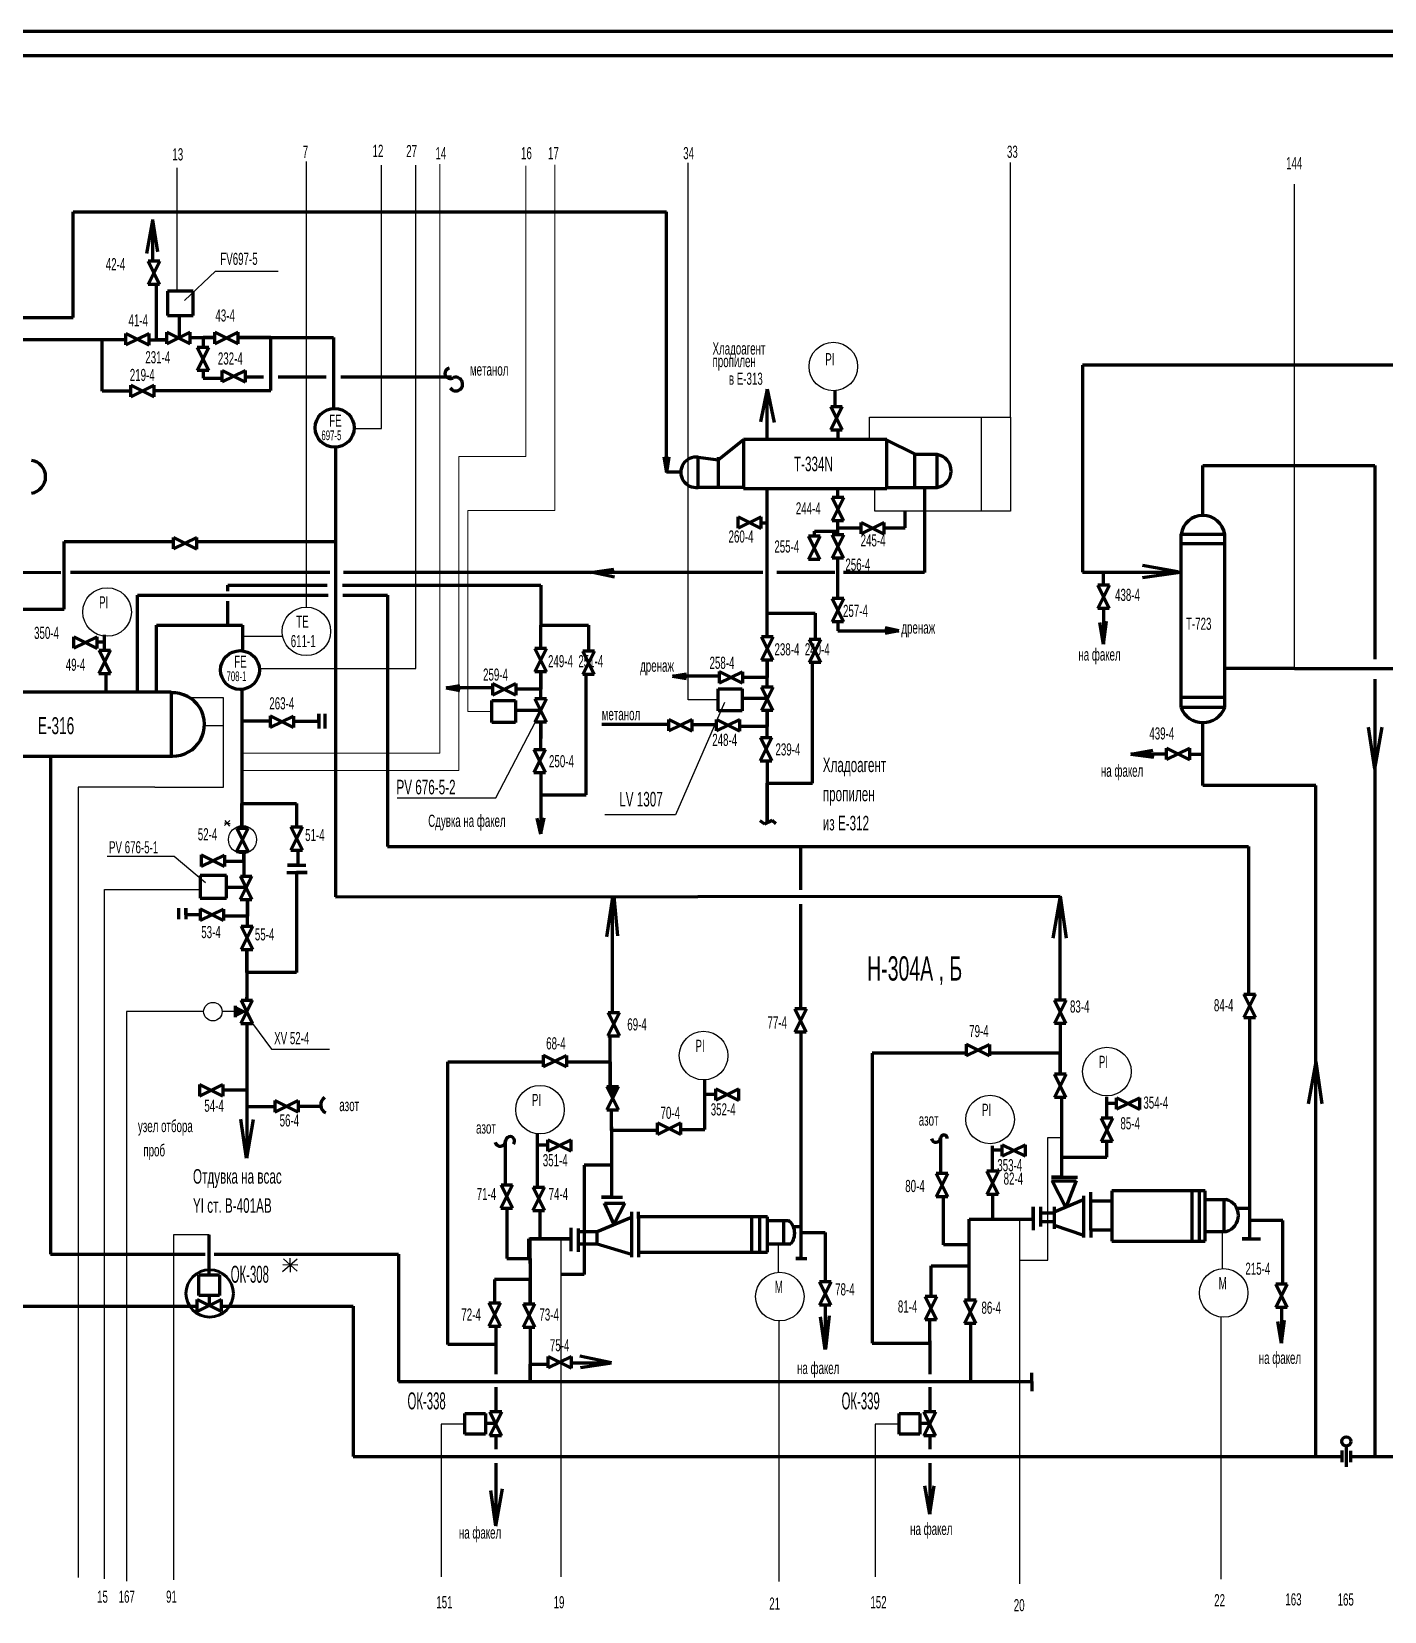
# Model space of a CAD drawing. Extents: x 0 to 3219, y 0 to 555.
# Drawn here: x 267.3 to 545.9, y 229.6 to 555 of the extents above; entities that cross this region are included whole.
import ezdxf

# ---------------------------------------------------------------- set-up
doc = ezdxf.new("R2010")
doc.units = 0
doc.header["$MEASUREMENT"] = 0
doc.layers.add('1', color=7, linetype='CONTINUOUS')
doc.layers.add('2', color=7, linetype='CONTINUOUS')
doc.styles.add('стиль1', font='MDM_Win.shx', dxfattribs={"width": 0.5})

msp = doc.modelspace()

# ---------------------------------------------------------------- hatches: boundary and pattern name
at = {"layer": '2', "lineweight": 80}
for points in [[(311.66, 353.15), (309.29, 354.34), (309.29, 351.99)], [(386.98, 335.39), (388.16, 337.76), (385.81, 337.76)]]:
    msp.add_hatch(color=0, dxfattribs=at).paths.add_polyline_path(points)

# ---------------------------------------------------------------- linework, layer by layer
at = {"layer": '1', "color": 0, "lineweight": 80}
for p, q in [((291.3, 507.7), (293.65, 502.9)), ((293.7, 507.7), (291.3, 507.7)), ((291.3, 502.9), (293.7, 507.7)), ((293.65, 502.9), (291.3, 502.9)), ((286.69, 490.49), (286.69, 492.85)), ((291.49, 492.85), (286.69, 490.49)), ((286.69, 492.85), (291.49, 490.45)), ((291.49, 490.45), (291.49, 492.85)), ((295.16, 490.72), (295.16, 493.07)), ((299.96, 493.07), (295.16, 490.72)), ((295.16, 493.07), (299.96, 490.67)), ((299.96, 490.67), (299.96, 493.07)), ((305.04, 490.72), (305.04, 493.07)), ((309.84, 493.07), (305.04, 490.72)), ((305.04, 493.07), (309.84, 490.67)), ((309.84, 490.67), (309.84, 493.07)), ((301.43, 489.97), (303.78, 485.17)), ((303.83, 489.97), (301.43, 489.97)), ((301.43, 485.17), (303.83, 489.97)), ((303.78, 485.17), (301.43, 485.17)), ((306.56, 482.87), (306.56, 485.22)), ((311.36, 485.22), (306.56, 482.87)), ((306.56, 485.22), (311.36, 482.82)), ((311.36, 482.82), (311.36, 485.22)), ((287.72, 479.8), (287.72, 482.15)), ((292.52, 482.15), (287.72, 479.8)), ((287.72, 482.15), (292.52, 479.75)), ((292.52, 479.75), (292.52, 482.15)), ((434.28, 477.79), (431.88, 472.99)), ((431.93, 477.79), (434.28, 477.79)), ((434.28, 472.99), (431.93, 477.79)), ((431.88, 472.99), (434.28, 472.99)), ((432.17, 459.04), (434.52, 454.24)), ((434.57, 459.04), (432.17, 459.04)), ((432.17, 454.24), (434.57, 459.04)), ((412.8, 452.7), (412.8, 455.05)), ((417.6, 455.05), (412.8, 452.7)), ((412.8, 455.05), (417.6, 452.65)), ((417.6, 452.65), (417.6, 455.05)), ((434.52, 454.24), (432.17, 454.24)), ((438.13, 451.53), (438.13, 453.88)), ((296.56, 448.46), (296.56, 450.82)), ((301.36, 450.82), (296.56, 448.46)), ((296.56, 450.82), (301.36, 448.42)), ((301.36, 448.42), (301.36, 450.82)), ((427.33, 451.07), (429.68, 446.27)), ((429.73, 451.07), (427.33, 451.07)), ((427.33, 446.27), (429.73, 451.07)), ((432.17, 451.35), (434.52, 446.55)), ((434.57, 451.35), (432.17, 451.35)), ((432.17, 446.55), (434.57, 451.35)), ((429.68, 446.27), (427.33, 446.27)), ((434.52, 446.55), (432.17, 446.55)), ((432.17, 438.25), (434.52, 433.45)), ((434.57, 438.25), (432.17, 438.25)), ((432.17, 433.45), (434.57, 438.25)), ((434.52, 433.45), (432.17, 433.45)), ((275.99, 428), (275.99, 430.36)), ((280.79, 430.36), (275.99, 428)), ((275.99, 430.36), (280.79, 427.96)), ((280.79, 427.96), (280.79, 430.36)), ((417.62, 430.34), (419.98, 425.54)), ((420.02, 430.34), (417.62, 430.34)), ((417.62, 425.54), (420.02, 430.34)), ((427.48, 429.83), (429.83, 425.03)), ((429.88, 429.83), (427.48, 429.83)), ((427.48, 425.03), (429.88, 429.83)), ((283.54, 427.61), (281.14, 422.81)), ((281.19, 427.61), (283.54, 427.61)), ((283.54, 422.81), (281.19, 427.61)), ((370.98, 427.92), (373.33, 423.12)), ((373.38, 427.92), (370.98, 427.92)), ((370.98, 423.12), (373.38, 427.92)), ((380.83, 427.4), (383.18, 422.6)), ((383.23, 427.4), (380.83, 427.4)), ((380.83, 422.6), (383.23, 427.4)), ((373.33, 423.12), (370.98, 423.12)), ((408.9, 423.18), (408.9, 420.78)), ((413.7, 420.78), (408.9, 423.18)), ((408.9, 420.78), (413.7, 423.13)), ((413.7, 423.13), (413.7, 420.78)), ((419.98, 425.54), (417.62, 425.54)), ((429.83, 425.03), (427.48, 425.03)), ((281.14, 422.81), (283.54, 422.81)), ((362.26, 420.75), (362.26, 418.35)), ((367.06, 418.35), (362.26, 420.75)), ((362.26, 418.35), (367.06, 420.7)), ((367.06, 420.7), (367.06, 418.35)), ((383.18, 422.6), (380.83, 422.6)), ((417.62, 419.97), (419.98, 415.17)), ((420.02, 419.97), (417.62, 419.97)), ((417.62, 415.17), (420.02, 419.97)), ((370.98, 417.55), (373.33, 412.75)), ((373.38, 417.55), (370.98, 417.55)), ((370.98, 412.75), (373.38, 417.55)), ((316.44, 414.06), (316.44, 411.66)), ((321.24, 411.66), (316.44, 414.06)), ((316.44, 411.66), (321.24, 414.01)), ((321.24, 414.01), (321.24, 411.66)), ((398.53, 410.98), (398.53, 413.33)), ((403.33, 413.33), (398.53, 410.98)), ((398.53, 413.33), (403.33, 410.93)), ((403.33, 410.93), (403.33, 413.33)), ((408.39, 410.98), (408.39, 413.33)), ((413.19, 413.33), (408.39, 410.98)), ((408.39, 413.33), (413.19, 410.93)), ((413.19, 410.93), (413.19, 413.33)), ((419.98, 415.17), (417.62, 415.17)), ((373.33, 412.75), (370.98, 412.75)), ((373.12, 407.17), (370.72, 402.37)), ((370.77, 407.17), (373.12, 407.17)), ((373.12, 402.37), (370.77, 407.17)), ((419.76, 409.6), (417.36, 404.8)), ((417.41, 409.6), (419.76, 409.6)), ((419.76, 404.8), (417.41, 409.6)), ((417.36, 404.8), (419.76, 404.8)), ((370.72, 402.37), (373.12, 402.37)), ((311.93, 390.95), (309.53, 386.15)), ((309.58, 390.95), (311.93, 390.95)), ((311.93, 386.15), (309.58, 390.95)), ((323.08, 391.2), (320.68, 386.4)), ((320.72, 391.2), (323.08, 391.2)), ((323.08, 386.4), (320.72, 391.2)), ((302.25, 385.44), (302.25, 383.04)), ((307.05, 383.04), (302.25, 385.44)), ((302.25, 383.04), (307.05, 385.39)), ((307.05, 385.39), (307.05, 383.04)), ((309.53, 386.15), (311.93, 386.15)), ((320.68, 386.4), (323.08, 386.4)), ((312.69, 381.07), (310.29, 376.27)), ((310.34, 381.07), (312.69, 381.07)), ((312.69, 376.27), (310.34, 381.07)), ((302, 374.3), (302, 371.9)), ((306.8, 371.9), (302, 374.3)), ((302, 371.9), (306.8, 374.25)), ((306.8, 374.25), (306.8, 371.9)), ((310.29, 376.27), (312.69, 376.27)), ((312.84, 370.72), (310.44, 365.92)), ((310.49, 370.72), (312.84, 370.72)), ((312.84, 365.92), (310.49, 370.72)), ((310.44, 365.92), (312.84, 365.92)), ((312.81, 355.52), (310.41, 350.72)), ((310.46, 355.52), (312.81, 355.52)), ((312.81, 350.72), (310.46, 355.52)), ((309.29, 351.99), (309.29, 354.34)), ((388.42, 352.96), (386.02, 348.16)), ((386.06, 352.96), (388.42, 352.96)), ((388.42, 348.16), (386.06, 352.96)), ((424.51, 353.72), (426.86, 348.92)), ((426.91, 353.72), (424.51, 353.72)), ((424.51, 348.92), (426.91, 353.72)), ((310.41, 350.72), (312.81, 350.72)), ((386.02, 348.16), (388.42, 348.16)), ((426.86, 348.92), (424.51, 348.92)), ((372.66, 344.16), (372.66, 341.76)), ((377.46, 341.76), (372.66, 344.16)), ((372.66, 341.76), (377.46, 344.11)), ((377.46, 344.11), (377.46, 341.76)), ((301.87, 338.15), (301.87, 335.75)), ((306.67, 335.75), (301.87, 338.15)), ((301.87, 335.75), (306.67, 338.11)), ((306.67, 338.11), (306.67, 335.75)), ((388.16, 337.76), (385.76, 332.96)), ((385.81, 337.76), (388.16, 337.76)), ((388.16, 332.96), (385.81, 337.76)), ((408.2, 334.89), (408.2, 337.24)), ((413, 337.24), (408.2, 334.89)), ((408.2, 337.24), (413, 334.84)), ((413, 334.84), (413, 337.24)), ((317.39, 334.88), (317.39, 332.48)), ((322.19, 332.48), (317.39, 334.88)), ((317.39, 332.48), (322.19, 334.83)), ((322.19, 334.83), (322.19, 332.48)), ((385.76, 332.96), (388.16, 332.96)), ((396.21, 327.88), (396.21, 330.23)), ((401.01, 330.23), (396.21, 327.88)), ((396.21, 330.23), (401.01, 327.83)), ((401.01, 327.83), (401.01, 330.23)), ((373.62, 324.42), (373.62, 326.78)), ((378.42, 326.78), (373.62, 324.42)), ((373.62, 326.78), (378.42, 324.38)), ((378.42, 324.38), (378.42, 326.78)), ((366.38, 317.5), (363.98, 312.7)), ((364.03, 317.5), (366.38, 317.5)), ((366.38, 312.7), (364.03, 317.5)), ((372.97, 316.99), (370.57, 312.19)), ((370.62, 316.99), (372.97, 316.99)), ((372.97, 312.19), (370.62, 316.99)), ((363.98, 312.7), (366.38, 312.7)), ((370.57, 312.19), (372.97, 312.19)), ((429.58, 297.49), (431.93, 292.69)), ((431.98, 297.49), (429.58, 297.49)), ((429.58, 292.69), (431.98, 297.49)), ((301.41, 291.41), (301.41, 293.86)), ((306.41, 293.86), (301.41, 291.41)), ((301.41, 293.86), (306.41, 291.36)), ((306.41, 291.36), (306.41, 293.86)), ((363.85, 293.19), (361.45, 288.39)), ((361.5, 293.19), (363.85, 293.19)), ((363.85, 288.39), (361.5, 293.19)), ((370.94, 292.94), (368.54, 288.14)), ((368.59, 292.94), (370.94, 292.94)), ((370.94, 288.14), (368.59, 292.94)), ((431.93, 292.69), (429.58, 292.69)), ((361.45, 288.39), (363.85, 288.39)), ((368.54, 288.14), (370.94, 288.14)), ((373.67, 279.76), (373.67, 282.11)), ((378.47, 282.11), (373.67, 279.76)), ((373.67, 282.11), (378.47, 279.71)), ((378.47, 279.71), (378.47, 282.11)), ((361.65, 270.76), (364.1, 265.76)), ((364.15, 270.76), (361.65, 270.76)), ((361.65, 265.76), (364.15, 270.76)), ((364.1, 265.76), (361.65, 265.76))]:
    msp.add_line(p, q, dxfattribs=at)
at = {"layer": '1', "lineweight": 80}
for p, q in [((442.93, 453.88), (438.13, 451.53)), ((438.13, 453.88), (442.93, 451.48)), ((442.93, 451.48), (442.93, 453.88)), ((486.88, 440.97), (489.23, 436.17)), ((489.28, 440.97), (486.88, 440.97)), ((486.88, 436.17), (489.28, 440.97)), ((489.23, 436.17), (486.88, 436.17)), ((501.07, 405.06), (501.07, 407.41)), ((505.87, 407.41), (501.07, 405.06)), ((501.07, 407.41), (505.87, 405.01)), ((505.87, 405.01), (505.87, 407.41)), ((477.95, 355.49), (480.3, 350.69)), ((480.35, 355.49), (477.95, 355.49)), ((477.95, 350.69), (480.35, 355.49)), ((519.35, 356.76), (516.95, 351.96)), ((517, 356.76), (519.35, 356.76)), ((519.35, 351.96), (517, 356.76)), ((516.95, 351.96), (519.35, 351.96)), ((480.3, 350.69), (477.95, 350.69)), ((459.78, 346.44), (459.78, 344.04)), ((464.58, 344.04), (459.78, 346.44)), ((459.78, 344.04), (464.58, 346.39)), ((464.58, 346.39), (464.58, 344.04)), ((477.95, 340.29), (480.3, 335.49)), ((480.35, 340.29), (477.95, 340.29)), ((477.95, 335.49), (480.35, 340.29)), ((480.3, 335.49), (477.95, 335.49)), ((490.78, 333.03), (490.78, 335.38)), ((495.58, 335.38), (490.78, 333.03)), ((490.78, 335.38), (495.58, 332.98)), ((495.58, 332.98), (495.58, 335.38)), ((487.57, 331.18), (489.92, 326.38)), ((489.97, 331.18), (487.57, 331.18)), ((487.57, 326.38), (489.97, 331.18)), ((467.22, 323.4), (467.22, 325.75)), ((472.02, 325.75), (467.22, 323.4)), ((467.22, 325.75), (472.02, 323.35)), ((472.02, 323.35), (472.02, 325.75)), ((489.92, 326.38), (487.57, 326.38)), ((453.64, 319.78), (455.99, 314.98)), ((456.04, 319.78), (453.64, 319.78)), ((453.64, 314.98), (456.04, 319.78)), ((464.02, 320.29), (466.37, 315.49)), ((466.42, 320.29), (464.02, 320.29)), ((464.02, 315.49), (466.42, 320.29)), ((455.99, 314.98), (453.64, 314.98)), ((466.37, 315.49), (464.02, 315.49)), ((523.53, 296.99), (525.89, 292.19)), ((525.93, 296.99), (523.53, 296.99)), ((523.53, 292.19), (525.93, 296.99)), ((451.36, 294.46), (453.71, 289.66)), ((453.76, 294.46), (451.36, 294.46)), ((451.36, 289.66), (453.76, 294.46)), ((459.46, 293.7), (461.81, 288.9)), ((461.86, 293.7), (459.46, 293.7)), ((459.46, 288.9), (461.86, 293.7)), ((453.71, 289.66), (451.36, 289.66)), ((525.89, 292.19), (523.53, 292.19)), ((461.81, 288.9), (459.46, 288.9)), ((451.05, 270.76), (453.5, 265.76)), ((453.55, 270.76), (451.05, 270.76)), ((451.05, 265.76), (453.55, 270.76)), ((453.5, 265.76), (451.05, 265.76)), ((537.16, 262.76), (537.16, 260.36)), ((538.93, 262.71), (538.93, 260.36))]:
    msp.add_line(p, q, dxfattribs=at)
at = {"layer": '2', "lineweight": 80}
for p, q in [((2477.32, 555), (0, 555)), ((2473.11, 550), (20, 550)), ((597.64, 486.32), (483.76, 486.32)), ((483.76, 486.32), (483.76, 443.74)), ((443.45, 470.98), (413.9, 470.98)), ((443.19, 470.98), (449.42, 467.87)), ((443.45, 460.87), (443.45, 470.98)), ((453.82, 467.87), (449.16, 467.87)), ((449.16, 467.87), (449.16, 461.39)), ((453.82, 461.13), (453.82, 467.87)), ((508.54, 455.33), (508.54, 465.66)), ((508.54, 465.66), (543.93, 465.66)), ((413.9, 460.87), (443.45, 460.87)), ((443.45, 461.13), (453.82, 461.13)), ((451.23, 461.13), (451.23, 443.57)), ((447.23, 452.8), (447.23, 456.24)), ((443.11, 452.8), (447.23, 452.8)), ((504.05, 415.77), (504.05, 451.46)), ((504.05, 451.46), (513.02, 451.46)), ((504.05, 449.54), (513.02, 449.54)), ((513.02, 451.46), (513.02, 415.77)), ((451.23, 443.57), (434.54, 443.57)), ((483.76, 443.74), (483.76, 443.64)), ((483.76, 443.64), (504.05, 443.64)), ((488.08, 440.97), (488.08, 443.64)), ((503.39, 443.75), (496.12, 445.04)), ((503.39, 443.54), (496.12, 442.47)), ((488.08, 436.17), (488.08, 428.82)), ((488.08, 428.82), (487.32, 433.32)), ((488.08, 428.82), (488.71, 433.57)), ((433.35, 431.59), (445.95, 431.59)), ((445.95, 431.59), (443.11, 432.18)), ((445.95, 431.59), (443.11, 431)), ((527.41, 423.83), (513.02, 423.83)), ((527.41, 423.83), (615.24, 423.83)), ((543.93, 421.61), (543.93, 261.54)), ((504.05, 417.91), (512.81, 417.91)), ((513.02, 415.77), (504.05, 415.77)), ((508.54, 399.74), (508.54, 412.68)), ((493.72, 406.21), (498.22, 406.97)), ((493.72, 406.21), (498.47, 405.58)), ((501.07, 406.21), (493.72, 406.21)), ((505.87, 406.21), (508.54, 406.21)), ((531.77, 399.74), (508.54, 399.74)), ((531.77, 261.54), (531.77, 399.74)), ((340.62, 387.15), (517.9, 387.15)), ((517.9, 387.15), (517.9, 356.76)), ((329.9, 376.77), (479.15, 376.9)), ((479.15, 376.9), (477.63, 368.29)), ((479.15, 376.9), (480.41, 368.29)), ((479.15, 355.49), (479.15, 376.77)), ((518.15, 351.96), (518.15, 306.36)), ((479.15, 350.69), (479.15, 340.55)), ((459.78, 344.61), (440.4, 344.61)), ((440.4, 344.61), (440.4, 284.84)), ((479.15, 344.61), (464.46, 344.61)), ((479.15, 340.55), (479.15, 344.61)), ((531.77, 342.8), (530.25, 334.19)), ((531.77, 342.8), (533.04, 334.19)), ((479.4, 335.49), (479.4, 319.03)), ((488.77, 331.18), (488.77, 335.62)), ((454.58, 319.78), (454.58, 327.13)), ((465.22, 320.29), (465.22, 325.48)), ((488.77, 323.21), (488.77, 326.24)), ((479.4, 323.21), (488.77, 323.21)), ((479.4, 319.03), (477.38, 319.03)), ((477.38, 319.03), (482.69, 319.03)), ((477.38, 318.27), (482.44, 318.27)), ((480.29, 312.82), (477.5, 318.27)), ((482.44, 318.27), (480.29, 312.82)), ((485.48, 314.21), (485.48, 315.99)), ((509.03, 316.24), (489.79, 316.24)), ((489.79, 316.24), (489.79, 305.86)), ((506.25, 316.24), (506.25, 305.86)), ((507.77, 316.24), (507.77, 306.11)), ((509.03, 305.86), (509.03, 316.24)), ((455.09, 305.1), (455.09, 314.97)), ((465.22, 315.49), (465.22, 310.42)), ((473.58, 310.42), (473.58, 312.95)), ((473.58, 312.95), (473.58, 308.14)), ((475.1, 312.95), (475.1, 308.9)), ((477.88, 311.94), (483.96, 314.47)), ((477.88, 312.95), (477.88, 308.39)), ((483.96, 315.23), (483.96, 306.62)), ((485.48, 308.14), (485.48, 314.21)), ((485.48, 314.21), (489.79, 314.21)), ((489.79, 314.21), (489.79, 308.14)), ((509.03, 314.47), (513.34, 314.47)), ((512.83, 314.47), (512.83, 307.63)), ((515.53, 312.65), (518.4, 312.65)), ((460.41, 293.7), (460.41, 310.42)), ((460.41, 310.42), (473.58, 310.42)), ((475.1, 311.68), (477.88, 311.68)), ((475.1, 309.91), (477.88, 309.91)), ((477.88, 309.15), (483.96, 307.12)), ((524.99, 310.16), (518.15, 310.16)), ((524.99, 296.99), (524.99, 310.16)), ((485.48, 308.14), (485.48, 306.62)), ((489.79, 308.14), (485.48, 308.14)), ((489.79, 305.86), (509.03, 305.86)), ((509.03, 307.88), (513.34, 307.88)), ((518.15, 306.36), (516.63, 306.36)), ((516.63, 306.36), (520.43, 306.36)), ((460.41, 305.1), (455.09, 305.1)), ((452.56, 294.46), (452.56, 300.79)), ((452.56, 300.79), (460.41, 300.79)), ((452.3, 284.84), (452.3, 289.65)), ((524.73, 292.19), (524.73, 284.84)), ((524.73, 284.84), (525.37, 289.59)), ((460.66, 288.9), (460.66, 277.24)), ((524.73, 284.84), (523.97, 289.33)), ((440.4, 284.84), (452.3, 284.84)), ((452.3, 285.34), (452.3, 278.49)), ((342.9, 276.99), (473.32, 276.99)), ((473.32, 276.99), (473.32, 278.76)), ((473.32, 276.99), (473.32, 274.96)), ((452.3, 275.78), (452.3, 270.76)), ((445.96, 266.1), (445.96, 270.35)), ((445.96, 270.35), (450.21, 270.35)), ((450.21, 270.35), (450.21, 266.1)), ((452.34, 268.33), (450.21, 268.33)), ((450.21, 266.1), (445.96, 266.1)), ((452.29, 265.76), (452.29, 265.63)), ((452.29, 265.63), (452.29, 263.04)), ((538.07, 263.69), (538.07, 259.39)), ((333.53, 261.54), (537.16, 261.54)), ((538.93, 261.54), (551.58, 261.54)), ((452.29, 260.14), (452.3, 256.03)), ((452.3, 249.68), (451.29, 255.5)), ((452.3, 256.03), (452.3, 249.68)), ((452.3, 249.81), (453.19, 255.5))]:
    msp.add_line(p, q, dxfattribs=at)
at = {"layer": '2', "color": 0, "lineweight": 30}
for p, q in [((323.9, 436.47), (323.9, 528.22)), ((339.35, 473.22), (339.35, 527.46)), ((346.44, 423.81), (346.44, 527.46)), ((402.56, 417.38), (402.56, 527.98)), ((297.31, 501.53), (297.31, 526.95)), ((298.83, 499.6), (305.16, 505.68)), ((305.16, 505.68), (318.08, 505.68)), ((439.87, 470.98), (439.87, 475.61)), ((333.72, 473.22), (339.35, 473.22)), ((310.73, 430.46), (319.09, 430.46)), ((314.21, 423.81), (346.44, 423.81)), ((306.81, 417.8), (299.84, 417.8)), ((306.81, 399.41), (306.81, 417.8)), ((410.01, 416.79), (399.9, 393.71)), ((404.52, 417.38), (402.56, 417.38)), ((408.71, 417.38), (404.52, 417.38)), ((303.01, 412.1), (306.81, 412.1)), ((362.92, 397.22), (371.16, 413)), ((292.72, 399.41), (276.9, 399.41)), ((276.9, 399.41), (276.9, 236.6)), ((292.72, 399.41), (306.81, 399.41)), ((342.57, 397.22), (362.92, 397.22)), ((399.9, 393.71), (385.38, 393.71)), ((307.04, 392.01), (308.2, 391.9)), ((307.07, 391.47), (308.16, 392.5)), ((307.1, 392.5), (308.07, 391.37)), ((296.68, 385.13), (282.88, 385.13)), ((303.14, 379.68), (296.68, 385.13)), ((282.34, 375.63), (282.34, 378.29)), ((282.34, 378.29), (302.12, 378.29)), ((282.34, 236.34), (282.34, 375.82)), ((296.56, 307.15), (296.56, 236.15)), ((303.88, 307.15), (296.56, 307.15)), ((376.33, 306.11), (376.33, 236.72)), ((421.14, 299.45), (421.14, 305.22)), ((421.19, 289.47), (421.19, 235.79)), ((356.56, 268.22), (351.65, 268.22)), ((351.65, 268.22), (351.65, 236.72))]:
    msp.add_line(p, q, dxfattribs=at)
at = {"layer": '2', "color": 0, "lineweight": 15}
for p, q in [((351.38, 406.4), (351.38, 527.71)), ((357.15, 414.95), (357.15, 456.35)), ((362.07, 414.95), (357.15, 414.95)), ((310.58, 406.4), (351.38, 406.4))]:
    msp.add_line(p, q, dxfattribs=at)
at = {"layer": '2', "color": 0, "linetype": 'Continuous', "lineweight": 15}
for p, q in [((369.09, 467.46), (369.09, 527.35)), ((375.06, 456.35), (375.06, 527.56)), ((355.3, 402.84), (355.3, 467.46)), ((355.3, 467.46), (369.09, 467.46)), ((357.15, 456.35), (375.06, 456.35)), ((310.58, 402.84), (355.3, 402.84))]:
    msp.add_line(p, q, dxfattribs=at)
at = {"layer": '2', "lineweight": 30}
for p, q in [((468.93, 475.61), (468.93, 528.02)), ((527.41, 423.83), (527.41, 523.58)), ((439.87, 475.61), (468.93, 475.61)), ((462.95, 456.24), (462.95, 475.61)), ((468.93, 475.61), (468.93, 456.24)), ((441.01, 456.24), (441.01, 460.87)), ((468.93, 456.24), (441.01, 456.24)), ((302.74, 353.15), (286.82, 353.15)), ((286.82, 353.15), (286.82, 235.88)), ((311.62, 353.15), (306.54, 353.15)), ((312.81, 350.72), (316.69, 345.4)), ((316.69, 345.4), (328.69, 345.4)), ((476.62, 301.93), (476.62, 327.26)), ((476.62, 327.26), (479.4, 327.26)), ((470.79, 310.42), (470.79, 235.33)), ((512.59, 300.21), (512.59, 307.76)), ((470.79, 301.93), (476.62, 301.93)), ((512.25, 290.26), (512.25, 236.25)), ((445.96, 268.22), (441.05, 268.22)), ((441.05, 268.22), (441.05, 236.72))]:
    msp.add_line(p, q, dxfattribs=at)
at = {"layer": '2', "color": 0, "lineweight": 80}
for p, q in [((275.85, 496.11), (275.85, 517.9)), ((275.85, 517.9), (398.08, 517.9)), ((398.08, 464.24), (398.08, 517.9)), ((292.23, 516.11), (290.96, 509.27)), ((292.23, 516.17), (293.24, 509.65)), ((292.25, 507.7), (292.25, 516.31)), ((293.01, 491.49), (293.01, 502.64)), ((300.6, 501.53), (295.28, 501.53)), ((295.28, 501.53), (295.28, 496.53)), ((300.6, 496.53), (300.6, 501.53)), ((212.34, 496.11), (275.85, 496.11)), ((295.28, 496.53), (300.6, 496.53)), ((297.69, 496.53), (297.69, 491.84)), ((177.34, 491.58), (286.75, 491.58)), ((281.83, 480.95), (281.83, 491.32)), ((291.49, 491.49), (295.28, 491.49)), ((295.28, 491.49), (293.01, 491.49)), ((299.96, 492), (305.16, 492)), ((305.16, 492), (302.63, 492)), ((302.63, 492), (302.63, 489.97)), ((316.56, 492), (309.72, 492)), ((309.72, 492), (329.47, 492)), ((316.56, 481.11), (316.56, 492)), ((329.47, 492), (329.47, 477.38)), ((302.63, 485.17), (302.63, 483.64)), ((302.63, 483.64), (306.68, 483.64)), ((311.36, 483.9), (315.06, 483.9)), ((318.06, 483.9), (327.97, 483.9)), ((330.97, 483.9), (353.79, 483.9)), ((287.72, 480.95), (281.83, 480.95)), ((292.52, 481.11), (316.56, 481.11)), ((418.82, 481.35), (417.4, 474.61)), ((418.82, 481.35), (420.25, 474.48)), ((418.82, 470.98), (418.82, 481.35)), ((432.82, 477.79), (432.82, 481.1)), ((433.34, 472.99), (433.34, 470.98)), ((329.9, 469.39), (329.9, 376.77)), ((408.71, 466.81), (413.9, 470.98)), ((413.9, 470.98), (413.9, 460.87)), ((398.14, 464.17), (397.56, 467.41)), ((398.14, 464.17), (398.64, 467.41)), ((404.56, 461.13), (404.56, 467.35)), ((404.56, 467.35), (408.71, 466.81)), ((408.71, 467.35), (408.71, 460.87)), ((543.93, 465.66), (543.93, 425.76)), ((401.02, 464.24), (398.08, 464.24)), ((413.9, 461.13), (404.56, 461.13)), ((418.82, 435.2), (418.82, 460.87)), ((433.37, 459.04), (433.37, 460.87)), ((417.6, 453.85), (418.82, 453.85)), ((433.37, 451.35), (433.37, 454.24)), ((433.37, 452.8), (438.2, 452.8)), ((274.01, 449.97), (296.23, 449.97)), ((274.01, 440.58), (274.01, 449.97)), ((301.36, 449.97), (329.9, 449.97)), ((428.58, 451.02), (428.58, 452.1)), ((428.58, 452.1), (433.39, 452.1)), ((433.37, 438.25), (433.37, 446.55)), ((273.34, 443.51), (264.72, 443.57)), ((328.72, 443.57), (275.34, 443.61)), ((417.92, 443.57), (331.57, 443.57)), ((382.43, 443.58), (387.2, 444.3)), ((383.15, 443.58), (387.34, 442.71)), ((432.72, 443.57), (420.77, 443.57)), ((274.01, 436.01), (274.01, 440.58)), ((307.74, 441), (328.18, 441)), ((307.74, 439.75), (307.74, 441)), ((331.31, 441), (372.18, 441)), ((372.18, 441), (372.18, 432.77)), ((264.72, 436.01), (274.01, 436.01)), ((289.09, 418.99), (289.09, 438.95)), ((289.09, 438.95), (292.72, 438.95)), ((292.5, 438.95), (328.4, 438.95)), ((307.74, 432.66), (307.74, 437.66)), ((331.4, 438.95), (340.62, 438.95)), ((340.62, 438.95), (340.62, 387.15)), ((372.18, 427.92), (372.18, 432.77)), ((372.18, 432.77), (382.03, 432.77)), ((382.03, 432.77), (382.03, 427.33)), ((418.82, 430.34), (418.82, 435.2)), ((418.82, 435.2), (428.68, 435.2)), ((428.68, 435.2), (428.68, 429.76)), ((433.35, 433.45), (433.35, 431.59)), ((282.34, 427.67), (282.34, 430.79)), ((293.01, 418.99), (293.01, 432.74)), ((293.01, 432.74), (310.73, 432.74)), ((310.73, 432.74), (310.73, 427.46)), ((372.18, 417.55), (372.18, 423.18)), ((372.18, 423.18), (372.18, 419.55)), ((418.82, 419.97), (418.82, 425.61)), ((418.82, 425.61), (418.82, 421.98)), ((428.16, 400.2), (428.16, 425.09)), ((282.6, 422.75), (282.6, 418.86)), ((352.68, 419.82), (355.52, 420.31)), ((352.68, 419.82), (355.52, 419.32)), ((362.26, 419.81), (352.74, 419.81)), ((381.51, 397.77), (381.51, 422.66)), ((399.32, 422.24), (402.17, 422.73)), ((399.32, 422.24), (402.17, 421.75)), ((408.9, 422.24), (399.38, 422.24)), ((418.82, 421.98), (413.64, 421.98)), ((264.46, 418.99), (292.2, 418.99)), ((291.74, 418.99), (296.04, 418.99)), ((296.04, 418.99), (296.04, 405.64)), ((310.58, 419.51), (310.58, 390.95)), ((362.07, 417.22), (367, 417.22)), ((362.07, 412.68), (362.07, 417.22)), ((372.18, 419.55), (367, 419.55)), ((367, 417.22), (367, 412.68)), ((408.71, 419.65), (413.64, 419.65)), ((408.71, 415.11), (408.71, 419.65)), ((413.64, 419.65), (413.64, 415.11)), ((418.85, 417.63), (413.64, 417.63)), ((326.44, 412.98), (326.44, 414.5)), ((326.44, 414.5), (326.44, 411.47)), ((327.7, 414.5), (327.7, 411.47)), ((372.21, 415.2), (367, 415.2)), ((413.64, 415.11), (408.71, 415.11)), ((418.82, 409.6), (418.82, 415.24)), ((418.82, 415.24), (418.82, 411.87)), ((316.44, 412.98), (310.73, 412.98)), ((321.24, 412.98), (326.44, 412.98)), ((367, 412.68), (362.07, 412.68)), ((372.18, 407.17), (372.18, 412.81)), ((372.18, 412.81), (372.18, 409.44)), ((398.53, 412.26), (384.73, 412.26)), ((403.33, 412.26), (408.32, 412.26)), ((418.82, 411.87), (413.12, 411.87)), ((543.93, 403.15), (542.66, 411.76)), ((543.93, 403.15), (545.45, 411.76)), ((257.2, 405.77), (292.2, 405.77)), ((271.2, 405.9), (271.2, 303.23)), ((292.2, 405.77), (296.3, 405.77)), ((418.82, 404.8), (418.82, 392.17)), ((372.18, 402.37), (372.18, 389.74)), ((372.18, 397.77), (381.51, 397.77)), ((418.82, 392.17), (418.82, 400.2)), ((418.82, 400.2), (428.16, 400.2)), ((310.58, 390.95), (310.58, 396.02)), ((310.58, 396.02), (321.88, 396.02)), ((321.88, 396.02), (321.88, 391.2)), ((372.16, 389.71), (371.44, 392.99)), ((372.16, 389.81), (372.88, 393.09)), ((417.28, 392.51), (418.27, 391.82)), ((418.27, 391.82), (419.84, 392.61)), ((419.84, 392.61), (420.62, 391.92)), ((307.05, 384.11), (310.99, 384.11)), ((310.99, 384.11), (310.99, 386.14)), ((310.99, 386.14), (310.99, 381.07)), ((322.13, 386.4), (322.13, 383.35)), ((425.71, 378.27), (425.71, 387.15)), ((307.44, 381.2), (302, 381.2)), ((302, 381.2), (302, 376.52)), ((307.44, 376.52), (307.44, 381.2)), ((319.85, 381.83), (324.03, 381.83)), ((322.13, 383.35), (319.98, 383.35)), ((319.98, 383.35), (323.78, 383.35)), ((324.03, 381.83), (321.88, 381.83)), ((321.88, 381.83), (321.88, 361.19)), ((307.44, 378.8), (311.37, 378.8)), ((297.56, 374.49), (297.56, 372.21)), ((299.08, 373.1), (299.08, 374.49)), ((299.08, 374.49), (299.08, 372.21)), ((302, 376.52), (307.44, 376.52)), ((311.75, 370.69), (311.75, 376.26)), ((311.75, 376.26), (311.75, 372.84)), ((386.96, 376.64), (385.7, 368.54)), ((386.96, 352.96), (386.96, 376.77)), ((387.22, 376.9), (387.98, 368.79)), ((425.71, 353.72), (425.71, 375.27)), ((302, 373.1), (299.08, 373.1)), ((311.75, 372.84), (306.81, 372.84)), ((311.62, 361.19), (311.62, 365.88)), ((311.62, 365.88), (311.62, 355.52)), ((321.88, 361.19), (311.62, 361.19)), ((311.62, 355.52), (311.62, 356.13)), ((311.62, 350.72), (311.62, 323.07)), ((425.71, 348.92), (425.71, 302.31)), ((386.46, 337.77), (386.46, 348.15)), ((353.03, 284.58), (353.03, 342.83)), ((353.03, 342.83), (372.78, 342.83)), ((377.46, 342.83), (386.46, 342.83)), ((386.46, 342.83), (386.46, 337.77)), ((405.96, 328.9), (405.96, 339.03)), ((311.49, 336.95), (306.68, 336.95)), ((317.39, 333.55), (311.68, 333.55)), ((322.19, 333.68), (327, 333.68)), ((386.71, 328.65), (386.71, 332.7)), ((311.54, 323), (310.4, 330.98)), ((311.66, 323), (312.99, 330.93)), ((386.71, 329.41), (386.71, 314.72)), ((396.21, 328.65), (386.71, 328.65)), ((386.71, 328.65), (386.71, 314.97)), ((401.01, 328.9), (405.96, 328.9)), ((364.93, 317.5), (364.93, 326.62)), ((371.51, 316.99), (371.51, 327.89)), ((386.71, 321.56), (381.14, 321.56)), ((381.14, 321.56), (381.14, 307.88)), ((365.18, 312.7), (365.18, 302.31)), ((384.68, 314.97), (388.74, 314.97)), ((386.71, 314.97), (384.68, 314.97)), ((384.68, 314.97), (388.99, 314.97)), ((387.3, 309.32), (385.32, 313.71)), ((385.32, 313.71), (389.5, 313.71)), ((389.5, 313.71), (387.26, 309.42)), ((372.02, 306.36), (372.02, 311.94)), ((383.8, 307.88), (390.89, 310.8)), ((390.89, 311.94), (390.89, 302.57)), ((392.28, 310.54), (392.28, 311.94)), ((418.87, 310.92), (392.28, 310.92)), ((392.28, 310.92), (392.28, 303.58)), ((415.58, 310.92), (415.58, 303.58)), ((417.23, 310.92), (417.23, 303.58)), ((418.87, 303.58), (418.87, 310.92)), ((418.87, 310.16), (423.18, 310.16)), ((422.17, 310.16), (422.17, 305.35)), ((303.88, 298.95), (303.88, 307.15)), ((369.74, 302.31), (369.74, 306.36)), ((369.74, 306.36), (378.61, 306.36)), ((375.06, 306.36), (370, 306.36)), ((370, 301.3), (370, 306.36)), ((378.61, 306.36), (372.02, 306.36)), ((374.05, 306.36), (378.1, 306.36)), ((378.35, 308.64), (378.35, 303.83)), ((379.87, 308.52), (379.87, 303.7)), ((379.87, 307.88), (383.8, 307.88)), ((381.14, 307.88), (381.14, 299.02)), ((383.8, 305.35), (383.8, 307.88)), ((424.17, 308.91), (425.71, 308.91)), ((425.71, 307.63), (430.78, 307.63)), ((430.78, 307.63), (430.78, 297.25)), ((271.2, 303.23), (292.2, 303.23)), ((292.2, 303.23), (303.03, 303.23)), ((304.88, 303.23), (342.9, 303.23)), ((342.9, 303.23), (342.9, 276.99)), ((379.87, 305.35), (383.8, 305.35)), ((383.8, 305.35), (390.89, 303.2)), ((392.28, 303.58), (392.28, 302.57)), ((392.28, 303.58), (418.87, 303.58)), ((418.87, 305.35), (423.69, 305.35)), ((365.18, 302.31), (370, 302.31)), ((370, 302.31), (370, 292.69)), ((425.71, 302.31), (424.7, 302.31)), ((424.7, 302.31), (426.98, 302.31)), ((301.75, 298.95), (306, 298.95)), ((301.75, 294.7), (301.75, 298.95)), ((306, 298.95), (306, 294.7)), ((370, 298.01), (362.65, 298.01)), ((362.65, 298.01), (362.65, 292.94)), ((370, 292.69), (370, 298.01)), ((381.14, 299.02), (376.33, 299.02)), ((306, 294.7), (301.75, 294.7)), ((303.98, 292.57), (303.98, 294.7)), ((237.3, 292.47), (291.16, 292.47)), ((290.47, 292.47), (301.25, 292.47)), ((306.43, 292.47), (333.53, 292.47)), ((333.53, 292.47), (333.53, 261.54)), ((430.78, 283.57), (429.76, 290.28)), ((430.78, 292.69), (430.78, 283.57)), ((430.9, 283.7), (431.66, 290.54)), ((362.9, 288.39), (362.9, 278.49)), ((370, 288.14), (370, 276.99)), ((362.9, 284.58), (353.03, 284.58)), ((370, 276.99), (370, 280.53)), ((370, 280.53), (373.79, 280.53)), ((378.47, 280.79), (386.71, 280.79)), ((386.71, 280.79), (380.25, 282.18)), ((386.33, 280.66), (380.38, 279.77)), ((362.9, 275.78), (362.9, 270.76)), ((356.56, 266.1), (356.56, 270.35)), ((356.56, 270.35), (360.81, 270.35)), ((360.81, 270.35), (360.81, 266.1)), ((362.94, 268.33), (360.81, 268.33)), ((360.81, 266.1), (356.56, 266.1)), ((362.89, 265.76), (362.89, 265.63)), ((362.89, 265.63), (362.89, 263.04)), ((362.89, 260.14), (362.9, 256.03)), ((362.9, 247.27), (361.89, 254.49)), ((362.9, 256.03), (362.9, 247.4)), ((362.9, 247.15), (364.3, 254.87))]:
    msp.add_line(p, q, dxfattribs=at)
at = {"layer": '2', "color": 0, "linetype": 'Continuous', "lineweight": 80}
for p, q in [((280.83, 429.32), (282.34, 429.32)), ((408.15, 336.11), (406.05, 336.11)), ((373.56, 325.64), (371.46, 325.64))]:
    msp.add_line(p, q, dxfattribs=at)
at = {"layer": '2', "linetype": 'Continuous', "lineweight": 80}
for p, q in [((490.73, 334.24), (488.63, 334.24)), ((467.16, 324.62), (465.07, 324.62))]:
    msp.add_line(p, q, dxfattribs=at)
at = {"layer": '2', "color": 0, "lineweight": 25}
for p, q in [((318.96, 299.63), (321.97, 302.26)), ((319.02, 301.05), (322.11, 301)), ((319.16, 302.26), (322, 299.67)), ((320.51, 302.37), (320.53, 299.5))]:
    msp.add_line(p, q, dxfattribs=at)
at = {"layer": '2', "color": 0, "lineweight": 30}
for centre, radius in [((432.43, 486.02), 5), ((282.86, 435.45), 5), ((323.9, 431.47), 5), ((310.75, 388.57), 2.88), ((405.7, 344.1), 5), ((372.02, 332.96), 5), ((421.41, 294.46), 5)]:
    msp.add_circle(centre, radius, dxfattribs=at)
at = {"layer": '2', "color": 0, "lineweight": 80}
for centre in [(329.73, 473.39), (310.23, 423.5)]:
    msp.add_circle(centre, 4, dxfattribs=at)
at = {"layer": '2', "lineweight": 30}
for centre, radius in [((304.64, 353.15), 1.9), ((488.77, 340.81), 5), ((464.71, 330.93), 5), ((512.83, 295.22), 5)]:
    msp.add_circle(centre, radius, dxfattribs=at)
at = {"layer": '2', "color": 0, "lineweight": 60}
msp.add_circle((303.98, 295.11), 4.88, dxfattribs=at)
at = {"layer": '2', "lineweight": 80}
msp.add_circle((538.07, 264.63), 0.943, dxfattribs=at)
at = {"layer": '2', "color": 0, "lineweight": 80}
for centre, radius, start, end in [((353.53, 484.61), 1.09, 103.4314, 297.6812), ((354.69, 482.4), 1.4, 214.2476, 117.6823), ((266.79, 463.32), 3.41, 278.7461, 81.2539), ((404.16, 464.24), 3.14, 82.5135, 277.4865), ((296.38, 412.29), 6.53, 269.252, 92.9729), ((328.71, 333.94), 1.85, 125.3476, 243.7997), ((363.83, 326.54), 1.1, 195.4172, 358.0029), ((365.86, 326.47), 0.933, 319.9228, 178.0025), ((421.11, 307.51), 3.36, 320.0039, 52.0146)]:
    msp.add_arc(centre, radius, start, end, dxfattribs=at)
at = {"layer": '2', "lineweight": 80}
for centre, radius, start, end in [((453.3, 464.5), 3.41, 278.7461, 81.2539), ((508.54, 450.79), 4.54, 8.501, 171.499), ((508.54, 417.48), 4.8, 200.8547, 339.1453), ((453.56, 327.2), 0.961, 191.8682, 355.7589), ((455.19, 327.08), 0.668, 353.3602, 175.7606), ((512.46, 311.18), 3.41, 284.8629, 75.1371)]:
    msp.add_arc(centre, radius, start, end, dxfattribs=at)

# ---------------------------------------------------------------- texts
at = {"layer": '2', "color": 0, "lineweight": 30, "style": 'стиль1', "width": 0.6}
for s, height, p in [('13', 2.5, (296.3, 528.47)), ('7', 2.5, (323.14, 528.98)), ('12', 2.5, (337.53, 529.2)), ('27', 2.5, (344.46, 529.14)), ('14', 2.5, (350.49, 528.72)), ('16', 2.5, (368.11, 528.72)), ('17', 2.5, (373.67, 528.72)), ('34', 2.5, (401.51, 528.72)), ('42-4', 2.5, (282.59, 505.84)), ('FV697-5', 2.5, (306.17, 506.94)), ('43-4', 2.5, (305.16, 495.29)), ('41-4', 2.5, (287.27, 494.3)), ('231-4', 2.5, (290.73, 486.68)), ('232-4', 2.5, (305.67, 486.43)), ('Хладоагент', 2.5, (407.55, 488.48)), ('PI', 2.5, (430.77, 486.27)), ('219-4', 2.5, (287.53, 483.03)), ('метанол', 2.5, (357.59, 484.15)), ('пропилен', 2.5, (407.55, 485.89)), ('в Е-313', 2.5, (410.92, 482.26)), ('Т-334N', 3, (424.32, 464.46)), ('244-4', 2.5, (424.7, 455.55)), ('260-4', 2.5, (410.85, 449.76)), ('255-4', 2.5, (420.28, 447.7)), ('PI', 2.5, (281.2, 436.2)), ('ТЕ', 2.5, (321.82, 432.22)), ('350-4', 2.5, (267.82, 429.91)), ('611-1', 2.5, (320.68, 428.22)), ('249-4  251-4', 2.5, (373.67, 424.09)), ('258-4', 2.5, (406.93, 423.75)), ('238-4  240-4', 2.5, (420.31, 426.52)), ('49-4', 2.5, (274.34, 423.35)), ('259-4', 2.5, (360.29, 421.32)), ('дренаж', 2.5, (392.64, 423.15)), ('263-4', 2.5, (316.27, 415.4)), ('E-316', 3.5, (268.6, 410.3)), ('метанол', 2.5, (384.73, 413.17)), ('248-4', 2.5, (407.49, 407.87)), ('239-4', 2.5, (420.51, 405.91)), ('250-4', 2.5, (373.87, 403.48)), ('PV 676-5-2', 3, (342.45, 397.9)), ('LV 1307', 3, (388.33, 395.41)), ('Сдувка на факел', 2.5, (348.99, 391.21)), ('52-4', 2.5, (301.54, 388.43)), ('51-4', 2.5, (323.65, 388.29)), ('PV 676-5-1', 2.5, (283.25, 385.76)), ('53-4', 2.5, (302.25, 368.29)), ('55-4', 2.5, (313.29, 367.82)), ('69-4', 2.5, (389.99, 349.28)), ('77-4', 2.5, (418.87, 349.67)), ('XV 52-4', 2.5, (317.27, 346.45)), ('68-4', 2.5, (373.29, 345.37)), ('PI', 2.5, (404.04, 344.85)), ('PI', 2.5, (370.35, 333.71)), ('54-4', 2.5, (302.88, 332.52)), ('56-4', 2.5, (318.39, 329.5)), ('азот', 2.5, (330.68, 332.66)), ('70-4', 2.5, (396.84, 331.06)), ('352-4', 2.5, (407.18, 331.77)), ('узел отбора', 2.5, (289.21, 328.34)), ('азот', 2.5, (358.85, 328.02)), ('  проб', 2.5, (289.21, 323.34)), ('351-4', 2.5, (372.59, 321.3)), ('Отдувка на всас', 3, (300.54, 317.72)), ('71-4', 2.5, (358.98, 314.34)), ('74-4', 2.5, (373.79, 314.34)), ('YI ст. В-401АВ', 3, (300.54, 311.72)), ('M', 2.5, (420.36, 295.21)), ('78-4', 2.5, (432.8, 294.71)), ('72-4', 2.5, (355.81, 289.52)), ('73-4', 2.5, (371.89, 289.52)), ('75-4', 2.5, (374.05, 283.19)), ('на факел', 2.5, (424.95, 278.51)), ('на факел', 2.5, (355.31, 244.61)), ('163', 2.5, (525.52, 230.85)), ('165', 2.5, (536.28, 230.82))]:
    msp.add_text(s, height=height, dxfattribs=at).set_placement(p)
at = {"layer": '2', "lineweight": 30, "style": 'стиль1', "width": 0.6}
for s, height, p in [('33', 2.5, (468.19, 529.01)), ('144', 2.5, (525.68, 526.66)), ('FЕ', 2.5, (328.59, 473.62)), ('697-5', 2, (327, 470.85)), ('245-4', 2.5, (438.05, 448.97)), ('256-4', 2.5, (434.91, 443.97)), ('438-4', 2.5, (490.45, 437.74)), ('257-4', 2.5, (434.42, 434.45)), ('дренаж', 2.5, (446.44, 431)), ('Т-723', 2.5, (505.06, 431.79)), ('FЕ', 2.5, (309.03, 423.99)), ('на факел', 2.5, (482.89, 425.46)), ('708-1', 2, (307.45, 421.22)), ('439-4', 2.5, (497.51, 409.2)), ('Хладоагент', 3, (430.25, 402.48)), ('на факел', 2.5, (487.54, 401.52)), ('пропилен', 3, (430.25, 396.48)), ('из Е-312', 3, (430.25, 390.48)), ('Н-304А , Б', 5, (439.39, 359.55)), ('83-4', 2.5, (481.17, 352.96)), ('84-4', 2.5, (510.81, 353.22)), ('79-4', 2.5, (460.41, 347.9)), ('PI', 2.5, (487.11, 341.56)), ('354-4', 2.5, (496.28, 333.16)), ('PI', 2.5, (463.05, 331.68)), ('азот', 2.5, (450.02, 329.66)), ('85-4', 2.5, (491.56, 328.9)), ('353-4', 2.5, (466.2, 320.28)), ('82-4', 2.5, (467.5, 317.51)), ('80-4', 2.5, (447.24, 315.99)), ('215-4', 2.5, (517.29, 298.95)), ('M', 2.5, (511.79, 295.97)), ('81-4', 2.5, (445.72, 291.17)), ('86-4', 2.5, (462.94, 290.92)), ('на факел', 2.5, (520.05, 280.6)), ('на факел', 2.5, (448.25, 245.37)), ('15', 2.5, (280.79, 231.41)), ('167', 2.5, (285.23, 231.41)), ('91', 2.5, (295, 231.41)), ('151', 2.5, (350.66, 230.27)), ('19', 2.5, (374.81, 230.27)), ('21', 2.5, (419.23, 229.98)), ('152', 2.5, (440.06, 230.27)), ('20', 2.5, (469.59, 229.66)), ('22', 2.5, (510.87, 230.67))]:
    msp.add_text(s, height=height, dxfattribs=at).set_placement(p)
at = {"layer": '2', "color": 0, "lineweight": 30, "char_height": 3.5, "width": 14.7924, "attachment_point": 1, "style": 'стиль1'}
for s, insert in [('ОК-308', (308.32, 300.81)), ('ОК-338', (344.73, 274.73))]:
    msp.add_mtext(s, dxfattribs=dict(at, insert=insert))
at = {"layer": '2', "lineweight": 30, "insert": (434.13, 274.73), "char_height": 3.5, "width": 14.7924, "attachment_point": 1, "style": 'стиль1'}
msp.add_mtext('ОК-339', dxfattribs=at)

doc.saveas('drawing.dxf')
